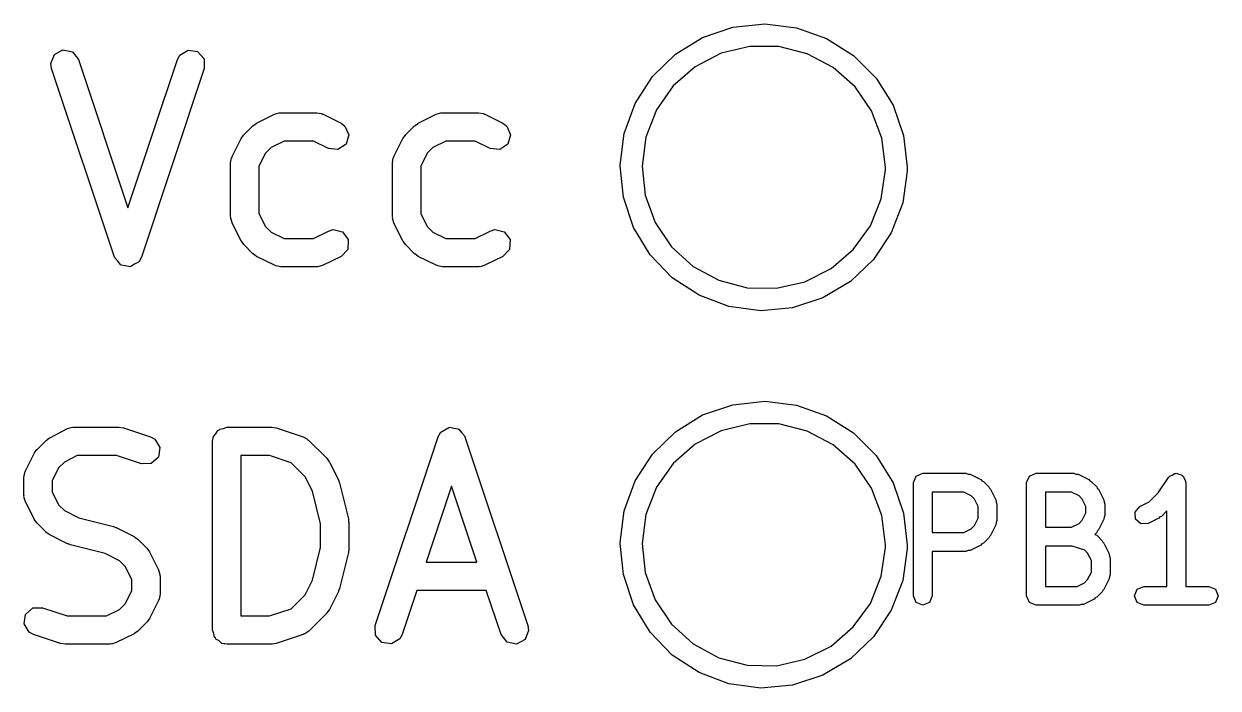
# Model space of a CAD drawing. Extents: x 59.1 to 151.1, y -119.5 to -80.2.
# Drawn here: x 67.08 to 73.41, y -102.76 to -99.24 of the extents above; entities that cross this region are included whole.
import ezdxf

# ---------------------------------------------------------------- set-up
doc = ezdxf.new("R2010")
doc.units = 0
doc.layers.add('BLACK', color=7, linetype='CONTINUOUS')

msp = doc.modelspace()

# ---------------------------------------------------------------- linework, layer by layer
at = {"layer": 'BLACK', "linetype": 'CONTINUOUS'}
for p, q in [((70.8368, -99.2577), (71.0053, -99.24)), ((71.0053, -99.24), (71.1735, -99.2601)), ((70.5321, -99.4011), (70.6764, -99.3123)), ((70.6764, -99.3123), (70.8368, -99.2577)), ((71.1735, -99.2601), (71.3332, -99.3169)), ((71.3332, -99.3169), (71.4762, -99.4077)), ((67.2427, -99.4026), (67.2878, -99.3782)), ((67.2878, -99.3782), (67.3381, -99.3885)), ((67.9067, -99.4058), (67.9504, -99.3789)), ((67.9504, -99.3789), (68.0012, -99.3864)), ((70.9259, -99.3596), (70.7753, -99.3957)), ((71.0808, -99.3604), (70.9259, -99.3596)), ((71.231, -99.3981), (71.0808, -99.3604)), ((67.2238, -99.4503), (67.2427, -99.4026)), ((67.3381, -99.3885), (67.37, -99.4287)), ((67.37, -99.4287), (67.6321, -100.215)), ((67.6321, -100.215), (67.8943, -99.4287)), ((67.8943, -99.4287), (67.9067, -99.4058)), ((68.0012, -99.3864), (68.0352, -99.4248)), ((68.0352, -99.4248), (68.0366, -99.4761)), ((70.411, -99.5197), (70.5321, -99.4011)), ((70.7753, -99.3957), (70.6376, -99.4668)), ((71.3679, -99.4706), (71.231, -99.3981)), ((71.4762, -99.4077), (71.5956, -99.5279)), ((67.2277, -99.4761), (67.2238, -99.4503)), ((67.561, -100.476), (67.2277, -99.4761)), ((68.0366, -99.4761), (67.7033, -100.476)), ((70.6376, -99.4668), (70.5209, -99.5686)), ((71.4836, -99.5737), (71.3679, -99.4706)), ((70.3193, -99.6621), (70.411, -99.5197)), ((70.5209, -99.5686), (70.4318, -99.6953)), ((71.5956, -99.5279), (71.6854, -99.6716)), ((71.5713, -99.7013), (71.4836, -99.5737)), ((70.2613, -99.8213), (70.3193, -99.6621)), ((70.4318, -99.6953), (70.3756, -99.8397)), ((71.6854, -99.6716), (71.7411, -99.8316)), ((68.3129, -99.7663), (68.4081, -99.7186)), ((68.4081, -99.7186), (68.4331, -99.7112)), ((68.4331, -99.7112), (68.4375, -99.7122)), ((68.4375, -99.7122), (68.4417, -99.7107)), ((68.4417, -99.7107), (68.6321, -99.7107)), ((68.6321, -99.7107), (68.6578, -99.7152)), ((68.6578, -99.7152), (68.6612, -99.7181)), ((68.6612, -99.7181), (68.6657, -99.7186)), ((68.6657, -99.7186), (68.7609, -99.7663)), ((69.17, -99.7663), (69.2653, -99.7186)), ((69.2653, -99.7186), (69.2902, -99.7112)), ((69.2902, -99.7112), (69.2946, -99.7122)), ((69.2946, -99.7122), (69.2988, -99.7107)), ((69.2988, -99.7107), (69.4893, -99.7107)), ((69.4893, -99.7107), (69.5149, -99.7152)), ((69.5149, -99.7152), (69.5184, -99.7181)), ((69.5184, -99.7181), (69.5228, -99.7186)), ((69.5228, -99.7186), (69.6181, -99.7663)), ((71.6261, -99.8462), (71.5713, -99.7013)), ((68.2458, -99.8279), (68.2934, -99.7803)), ((68.2934, -99.7803), (68.3118, -99.7674)), ((68.3118, -99.7674), (68.3129, -99.7663)), ((68.7609, -99.7663), (68.7818, -99.7818)), ((68.7818, -99.7818), (68.8022, -99.8288)), ((69.1029, -99.8279), (69.1505, -99.7803)), ((69.1505, -99.7803), (69.1689, -99.7674)), ((69.1689, -99.7674), (69.17, -99.7663)), ((69.6181, -99.7663), (69.639, -99.7818)), ((69.639, -99.7818), (69.6594, -99.8288)), ((70.2401, -99.9894), (70.2613, -99.8213)), ((68.1841, -99.9426), (68.2317, -99.8474)), ((68.2317, -99.8474), (68.2451, -99.8294)), ((68.2451, -99.8294), (68.2458, -99.8279)), ((68.4594, -99.8607), (68.3909, -99.895)), ((68.6144, -99.8607), (68.4594, -99.8607)), ((68.6938, -99.9004), (68.6144, -99.8607)), ((68.7876, -99.878), (68.7448, -99.9063)), ((68.8022, -99.8288), (68.7876, -99.878)), ((69.0413, -99.9426), (69.0889, -99.8474)), ((69.0889, -99.8474), (69.1022, -99.8294)), ((69.1022, -99.8294), (69.1029, -99.8279)), ((69.3165, -99.8607), (69.248, -99.895)), ((69.4716, -99.8607), (69.3165, -99.8607)), ((69.551, -99.9004), (69.4716, -99.8607)), ((69.6448, -99.878), (69.6019, -99.9063)), ((69.6594, -99.8288), (69.6448, -99.878)), ((70.3756, -99.8397), (70.3553, -99.9932)), ((71.6447, -100), (71.6261, -99.8462)), ((71.7411, -99.8316), (71.76, -100)), ((68.1762, -99.9762), (68.1807, -99.9505)), ((68.1807, -99.9505), (68.1836, -99.9471)), ((68.1836, -99.9471), (68.1841, -99.9426)), ((68.3604, -99.9254), (68.3262, -99.9939)), ((68.3909, -99.895), (68.3604, -99.9254)), ((68.7448, -99.9063), (68.6938, -99.9004)), ((69.0333, -99.9762), (69.0379, -99.9505)), ((69.0379, -99.9505), (69.0407, -99.9471)), ((69.0407, -99.9471), (69.0413, -99.9426)), ((69.2176, -99.9254), (69.1833, -99.9939)), ((69.248, -99.895), (69.2176, -99.9254)), ((69.6019, -99.9063), (69.551, -99.9004)), ((68.1762, -100.262), (68.1762, -99.9762)), ((68.3262, -99.9939), (68.3262, -100.244)), ((69.0333, -100.262), (69.0333, -99.9762)), ((69.1833, -99.9939), (69.1833, -100.244)), ((70.2405, -99.9932), (70.2401, -99.9894)), ((70.2566, -100.158), (70.2405, -99.9932)), ((70.3553, -99.9932), (70.3723, -100.147)), ((71.6227, -100.167), (71.6446, -100.014)), ((71.6446, -100.014), (71.6447, -100)), ((71.76, -100), (71.7597, -100.021)), ((71.7597, -100.021), (71.7361, -100.189)), ((70.3101, -100.319), (70.2566, -100.158)), ((70.3723, -100.147), (70.4256, -100.293)), ((71.565, -100.311), (71.6227, -100.167)), ((71.7361, -100.189), (71.676, -100.347)), ((68.1777, -100.266), (68.1762, -100.262)), ((68.1767, -100.27), (68.1777, -100.266)), ((68.3262, -100.244), (68.3604, -100.313)), ((69.0349, -100.266), (69.0333, -100.262)), ((69.0338, -100.27), (69.0349, -100.266)), ((69.1833, -100.244), (69.2176, -100.313)), ((68.1841, -100.295), (68.1767, -100.27)), ((68.2317, -100.391), (68.1841, -100.295)), ((68.3604, -100.313), (68.3909, -100.343)), ((68.6938, -100.338), (68.7188, -100.33)), ((68.7188, -100.33), (68.7687, -100.342)), ((69.0413, -100.295), (69.0338, -100.27)), ((69.0889, -100.391), (69.0413, -100.295)), ((69.2176, -100.313), (69.248, -100.343)), ((69.551, -100.338), (69.5759, -100.33)), ((69.5759, -100.33), (69.6258, -100.342)), ((70.3979, -100.464), (70.3101, -100.319)), ((70.4256, -100.293), (70.512, -100.421)), ((71.4746, -100.436), (71.565, -100.311)), ((68.2329, -100.392), (68.2317, -100.391)), ((68.2458, -100.41), (68.2329, -100.392)), ((68.3909, -100.343), (68.4594, -100.377)), ((68.4594, -100.377), (68.6144, -100.377)), ((68.6144, -100.377), (68.6938, -100.338)), ((68.7687, -100.342), (68.7993, -100.383)), ((68.7993, -100.383), (68.7962, -100.435)), ((69.0901, -100.392), (69.0889, -100.391)), ((69.1029, -100.41), (69.0901, -100.392)), ((69.248, -100.343), (69.3165, -100.377)), ((69.3165, -100.377), (69.4716, -100.377)), ((69.4716, -100.377), (69.551, -100.338)), ((69.6258, -100.342), (69.6564, -100.383)), ((69.6564, -100.383), (69.6533, -100.435)), ((71.676, -100.347), (71.5822, -100.489)), ((68.2934, -100.458), (68.2458, -100.41)), ((68.2949, -100.458), (68.2934, -100.458)), ((68.3129, -100.472), (68.2949, -100.458)), ((68.7962, -100.435), (68.7609, -100.472)), ((69.1505, -100.458), (69.1029, -100.41)), ((69.152, -100.458), (69.1505, -100.458)), ((69.17, -100.472), (69.152, -100.458)), ((69.6533, -100.435), (69.6181, -100.472)), ((70.512, -100.421), (70.6265, -100.526)), ((71.3568, -100.537), (71.4746, -100.436)), ((67.5623, -100.478), (67.561, -100.476)), ((67.5624, -100.48), (67.5623, -100.478)), ((67.5781, -100.498), (67.5624, -100.48)), ((67.5929, -100.516), (67.5781, -100.498)), ((67.595, -100.517), (67.5929, -100.516)), ((67.5964, -100.518), (67.595, -100.517)), ((67.6199, -100.522), (67.5964, -100.518)), ((67.6674, -100.513), (67.6472, -100.526)), ((67.6883, -100.502), (67.6674, -100.513)), ((67.6891, -100.5), (67.6883, -100.502)), ((67.6909, -100.499), (67.6891, -100.5)), ((67.7033, -100.476), (67.6909, -100.499)), ((68.4081, -100.519), (68.3129, -100.472)), ((68.4126, -100.52), (68.4081, -100.519)), ((68.416, -100.523), (68.4126, -100.52)), ((68.6657, -100.519), (68.6407, -100.527)), ((68.7609, -100.472), (68.6657, -100.519)), ((69.2653, -100.519), (69.17, -100.472)), ((69.2697, -100.52), (69.2653, -100.519)), ((69.2732, -100.523), (69.2697, -100.52)), ((69.5228, -100.519), (69.4979, -100.527)), ((69.6181, -100.472), (69.5228, -100.519)), ((70.5156, -100.586), (70.3979, -100.464)), ((71.5822, -100.489), (71.4595, -100.605)), ((67.6431, -100.527), (67.6199, -100.522)), ((67.645, -100.526), (67.6431, -100.527)), ((67.6472, -100.526), (67.645, -100.526)), ((68.4417, -100.527), (68.416, -100.523)), ((68.6321, -100.527), (68.4417, -100.527)), ((68.6364, -100.526), (68.6321, -100.527)), ((68.6407, -100.527), (68.6364, -100.526)), ((69.2988, -100.527), (69.2732, -100.523)), ((69.4893, -100.527), (69.2988, -100.527)), ((69.4935, -100.526), (69.4893, -100.527)), ((69.4979, -100.527), (69.4935, -100.526)), ((70.6265, -100.526), (70.7627, -100.599)), ((71.2184, -100.607), (71.3568, -100.537)), ((70.6573, -100.678), (70.5156, -100.586)), ((70.7627, -100.599), (70.9125, -100.639)), ((70.9125, -100.639), (71.0674, -100.641)), ((71.0674, -100.641), (71.2184, -100.607)), ((71.4595, -100.605), (71.314, -100.692)), ((70.8161, -100.737), (70.6573, -100.678)), ((71.314, -100.692), (71.1528, -100.744)), ((70.9841, -100.76), (70.8161, -100.737)), ((71.1528, -100.744), (70.9841, -100.76)), ((70.6764, -101.312), (70.8368, -101.258)), ((70.8368, -101.258), (71.0053, -101.24)), ((71.0053, -101.24), (71.1735, -101.26)), ((71.1735, -101.26), (71.3332, -101.317)), ((70.5321, -101.401), (70.6764, -101.312)), ((71.3332, -101.317), (71.4762, -101.408)), ((67.2176, -101.433), (67.3129, -101.385)), ((67.3129, -101.385), (67.3379, -101.378)), ((67.3379, -101.378), (67.3422, -101.379)), ((67.3422, -101.379), (67.3464, -101.377)), ((67.3464, -101.377), (67.5845, -101.377)), ((67.5845, -101.377), (67.6066, -101.381)), ((67.6066, -101.381), (67.6082, -101.381)), ((67.6082, -101.381), (67.7511, -101.429)), ((68.098, -101.412), (68.1077, -101.395)), ((68.1077, -101.395), (68.1141, -101.393)), ((68.1141, -101.393), (68.1185, -101.387)), ((68.1185, -101.387), (68.1376, -101.384)), ((68.1376, -101.384), (68.156, -101.377)), ((68.156, -101.377), (68.394, -101.377)), ((68.394, -101.377), (68.4161, -101.381)), ((68.4161, -101.381), (68.4178, -101.381)), ((68.4178, -101.381), (68.5606, -101.429)), ((69.2753, -101.429), (69.2877, -101.406)), ((69.2877, -101.406), (69.2895, -101.405)), ((69.2895, -101.405), (69.2903, -101.403)), ((69.2903, -101.403), (69.3112, -101.391)), ((69.3112, -101.391), (69.3314, -101.379)), ((69.3314, -101.379), (69.3335, -101.379)), ((69.3335, -101.379), (69.3354, -101.378)), ((69.3354, -101.378), (69.3587, -101.383)), ((69.3587, -101.383), (69.3821, -101.386)), ((69.3821, -101.386), (69.3836, -101.388)), ((69.3836, -101.388), (69.3857, -101.388)), ((69.3857, -101.388), (69.4004, -101.407)), ((69.4004, -101.407), (69.4162, -101.425)), ((70.411, -101.52), (70.5321, -101.401)), ((70.7753, -101.396), (70.6376, -101.467)), ((70.9259, -101.36), (70.7753, -101.396)), ((71.0808, -101.36), (70.9259, -101.36)), ((71.231, -101.398), (71.0808, -101.36)), ((71.3679, -101.471), (71.231, -101.398)), ((67.1505, -101.495), (67.1982, -101.447)), ((67.1982, -101.447), (67.2165, -101.434)), ((67.2165, -101.434), (67.2176, -101.433)), ((67.7511, -101.429), (67.774, -101.441)), ((67.774, -101.441), (67.8009, -101.485)), ((68.081, -101.452), (68.0827, -101.443)), ((68.081, -102.452), (68.081, -101.452)), ((68.0821, -101.439), (68.0838, -101.436)), ((68.0827, -101.443), (68.0821, -101.439)), ((68.0838, -101.436), (68.0855, -101.427)), ((68.0855, -101.427), (68.098, -101.412)), ((68.5606, -101.429), (68.5835, -101.441)), ((68.5835, -101.441), (68.5859, -101.445)), ((68.5859, -101.445), (68.5899, -101.447)), ((68.5899, -101.447), (68.6852, -101.542)), ((68.9419, -102.429), (69.2753, -101.429)), ((69.4162, -101.425), (69.4162, -101.427)), ((69.4162, -101.427), (69.4176, -101.429)), ((69.4176, -101.429), (69.7509, -102.429)), ((70.6376, -101.467), (70.5209, -101.569)), ((71.4762, -101.408), (71.5956, -101.528)), ((67.0889, -101.609), (67.1365, -101.514)), ((67.1365, -101.514), (67.1498, -101.496)), ((67.1498, -101.496), (67.1505, -101.495)), ((67.3641, -101.527), (67.2956, -101.562)), ((67.5724, -101.527), (67.3641, -101.527)), ((67.7037, -101.571), (67.5724, -101.527)), ((67.8009, -101.485), (67.7933, -101.536)), ((68.231, -101.527), (68.231, -102.377)), ((68.3819, -101.527), (68.231, -101.527)), ((68.4964, -101.566), (68.3819, -101.527)), ((70.3193, -101.662), (70.411, -101.52)), ((71.4836, -101.574), (71.3679, -101.471)), ((71.5956, -101.528), (71.6854, -101.672)), ((67.2652, -101.592), (67.231, -101.661)), ((67.2956, -101.562), (67.2652, -101.592)), ((67.7549, -101.57), (67.7037, -101.571)), ((67.7933, -101.536), (67.7549, -101.57)), ((68.5705, -101.64), (68.4964, -101.566)), ((68.6852, -101.542), (68.698, -101.561)), ((68.698, -101.561), (68.6992, -101.562)), ((68.6992, -101.562), (68.7468, -101.657)), ((70.5209, -101.569), (70.4318, -101.695)), ((71.5713, -101.701), (71.4836, -101.574)), ((67.081, -101.643), (67.0855, -101.617)), ((67.081, -101.738), (67.081, -101.643)), ((67.0855, -101.617), (67.0884, -101.614)), ((67.0884, -101.614), (67.0889, -101.609)), ((68.609, -101.717), (68.5705, -101.64)), ((68.7468, -101.657), (68.7505, -101.669)), ((71.7929, -101.671), (71.8075, -101.636)), ((71.8075, -101.636), (71.8429, -101.621)), ((71.8429, -101.621), (72.0714, -101.621)), ((72.0714, -101.621), (72.0822, -101.626)), ((72.0822, -101.626), (72.0938, -101.627)), ((72.0938, -101.627), (72.1509, -101.655)), ((72.1509, -101.655), (72.1563, -101.661)), ((72.3929, -101.671), (72.4075, -101.636)), ((72.4075, -101.636), (72.4429, -101.621)), ((72.4429, -101.621), (72.6429, -101.621)), ((72.6429, -101.621), (72.6536, -101.626)), ((72.6536, -101.626), (72.6652, -101.627)), ((72.6652, -101.627), (72.7224, -101.655)), ((72.7224, -101.655), (72.7278, -101.661)), ((73.0897, -101.725), (73.1441, -101.644)), ((73.1441, -101.644), (73.1484, -101.641)), ((73.1484, -101.641), (73.1504, -101.636)), ((73.1504, -101.636), (73.1638, -101.631)), ((73.1638, -101.631), (73.1759, -101.622)), ((73.1759, -101.622), (73.181, -101.623)), ((73.181, -101.623), (73.1857, -101.621)), ((73.1857, -101.621), (73.1992, -101.627)), ((73.1992, -101.627), (73.2134, -101.63)), ((73.2134, -101.63), (73.2163, -101.634)), ((73.2163, -101.634), (73.2211, -101.636)), ((73.2211, -101.636), (73.2266, -101.65)), ((73.2266, -101.65), (73.2347, -101.662)), ((67.231, -101.661), (67.231, -101.72)), ((67.231, -101.72), (67.2652, -101.789)), ((68.6524, -101.89), (68.609, -101.717)), ((68.7505, -101.669), (68.7525, -101.672)), ((68.7525, -101.672), (68.8001, -101.863)), ((69.3464, -101.69), (69.2124, -102.092)), ((69.4805, -102.092), (69.3464, -101.69)), ((70.2613, -101.821), (70.3193, -101.662)), ((70.4318, -101.695), (70.3756, -101.84)), ((71.6261, -101.846), (71.5713, -101.701)), ((71.6854, -101.672), (71.7411, -101.832)), ((71.7929, -102.271), (71.7929, -101.671)), ((71.8929, -101.721), (71.8929, -101.936)), ((72.0596, -101.721), (71.8929, -101.721)), ((72.099, -101.741), (72.0596, -101.721)), ((72.1563, -101.661), (72.1639, -101.665)), ((72.1639, -101.665), (72.1925, -101.693)), ((72.1925, -101.693), (72.1956, -101.701)), ((72.1956, -101.701), (72.2019, -101.706)), ((72.2019, -101.706), (72.2304, -101.763)), ((72.3929, -102.271), (72.3929, -101.671)), ((72.4929, -101.721), (72.4929, -101.907)), ((72.6311, -101.721), (72.4929, -101.721)), ((72.6704, -101.741), (72.6311, -101.721)), ((72.7278, -101.661), (72.7354, -101.665)), ((72.7354, -101.665), (72.7639, -101.693)), ((72.7639, -101.693), (72.7671, -101.701)), ((72.7671, -101.701), (72.7733, -101.706)), ((72.7733, -101.706), (72.8019, -101.763)), ((73.2347, -101.662), (73.2337, -101.667)), ((73.2337, -101.667), (73.2357, -101.671)), ((73.2357, -101.671), (73.2357, -102.221)), ((67.0825, -101.742), (67.081, -101.738)), ((67.0814, -101.747), (67.0825, -101.742)), ((67.0889, -101.772), (67.0814, -101.747)), ((67.1365, -101.867), (67.0889, -101.772)), ((72.1161, -101.758), (72.099, -101.741)), ((72.1357, -101.798), (72.1161, -101.758)), ((72.2304, -101.763), (72.2313, -101.775)), ((72.2313, -101.775), (72.2357, -101.786)), ((72.2357, -101.786), (72.2357, -101.871)), ((72.6875, -101.758), (72.6704, -101.741)), ((72.7071, -101.798), (72.6875, -101.758)), ((72.8019, -101.763), (72.8027, -101.775)), ((72.8027, -101.775), (72.8071, -101.786)), ((72.8071, -101.786), (72.8071, -101.843)), ((72.9919, -101.798), (73.0418, -101.773)), ((73.0418, -101.773), (73.0897, -101.725)), ((67.2652, -101.789), (67.2956, -101.819)), ((67.2956, -101.819), (67.3726, -101.858)), ((70.2401, -101.989), (70.2613, -101.821)), ((70.3756, -101.84), (70.3553, -101.993)), ((71.6447, -102), (71.6261, -101.846)), ((71.7411, -101.832), (71.76, -102)), ((72.1357, -101.86), (72.1357, -101.798)), ((72.6875, -101.87), (72.7071, -101.831)), ((72.7071, -101.831), (72.7071, -101.798)), ((72.8071, -101.843), (72.8027, -101.854)), ((72.9669, -101.827), (72.9919, -101.798)), ((72.9696, -101.865), (72.9669, -101.827)), ((73.1068, -101.85), (73.0992, -101.853)), ((73.1357, -101.821), (73.1068, -101.85)), ((73.1357, -102.221), (73.1357, -101.821)), ((67.1377, -101.868), (67.1365, -101.867)), ((67.1505, -101.886), (67.1377, -101.868)), ((67.1982, -101.934), (67.1505, -101.886)), ((67.3726, -101.858), (67.5551, -101.903)), ((67.5551, -101.903), (67.5669, -101.909)), ((67.5669, -101.909), (67.5704, -101.909)), ((67.5704, -101.909), (67.6657, -101.957)), ((68.6524, -102.015), (68.6524, -101.89)), ((68.8001, -101.863), (68.8012, -101.878)), ((68.8012, -101.878), (68.8024, -101.881)), ((68.8024, -101.881), (68.8024, -102.024)), ((72.099, -101.916), (72.1161, -101.899)), ((72.1161, -101.899), (72.1357, -101.86)), ((72.2304, -101.894), (72.2019, -101.951)), ((72.2313, -101.882), (72.2304, -101.894)), ((72.2357, -101.871), (72.2313, -101.882)), ((72.4929, -101.907), (72.6311, -101.907)), ((72.6311, -101.907), (72.6704, -101.887)), ((72.6704, -101.887), (72.6875, -101.87)), ((72.8019, -101.865), (72.7733, -101.922)), ((72.8027, -101.854), (72.8019, -101.865)), ((72.9985, -101.89), (72.9696, -101.865)), ((73.0366, -101.888), (72.9985, -101.89)), ((73.0938, -101.859), (73.0366, -101.888)), ((73.0992, -101.853), (73.0938, -101.859)), ((67.1996, -101.935), (67.1982, -101.934)), ((67.2176, -101.948), (67.1996, -101.935)), ((67.3129, -101.996), (67.2176, -101.948)), ((67.6657, -101.957), (67.6837, -101.97)), ((67.6837, -101.97), (67.6852, -101.971)), ((67.6852, -101.971), (67.7328, -102.018)), ((71.8929, -101.936), (72.0596, -101.936)), ((72.0596, -101.936), (72.099, -101.916)), ((72.1925, -101.964), (72.1639, -101.992)), ((72.1956, -101.956), (72.1925, -101.964)), ((72.2019, -101.951), (72.1956, -101.956)), ((72.7639, -101.935), (72.7533, -101.946)), ((72.7533, -101.946), (72.7639, -101.95)), ((72.7671, -101.928), (72.7639, -101.935)), ((72.7639, -101.95), (72.7925, -101.979)), ((72.7733, -101.922), (72.7671, -101.928)), ((67.3164, -101.996), (67.3129, -101.996)), ((67.3282, -102.001), (67.3164, -101.996)), ((67.5107, -102.047), (67.3282, -102.001)), ((67.7328, -102.018), (67.7457, -102.037)), ((67.7457, -102.037), (67.7468, -102.038)), ((67.7468, -102.038), (67.7945, -102.133)), ((68.609, -102.188), (68.6524, -102.015)), ((68.8024, -102.024), (68.7998, -102.039)), ((68.7998, -102.039), (68.8001, -102.042)), ((70.2405, -101.993), (70.2401, -101.989)), ((70.2566, -102.158), (70.2405, -101.993)), ((70.3553, -101.993), (70.3723, -102.147)), ((71.6227, -102.167), (71.6446, -102.014)), ((71.6446, -102.014), (71.6447, -102)), ((71.7597, -102.021), (71.7361, -102.189)), ((71.76, -102), (71.7597, -102.021)), ((72.0714, -102.036), (71.8929, -102.036)), ((71.8929, -102.036), (71.8929, -102.271)), ((72.0822, -102.031), (72.0714, -102.036)), ((72.0938, -102.03), (72.0822, -102.031)), ((72.1509, -102.002), (72.0938, -102.03)), ((72.1563, -101.996), (72.1509, -102.002)), ((72.1639, -101.992), (72.1563, -101.996)), ((72.4929, -102.007), (72.4929, -102.221)), ((72.6347, -102.007), (72.4929, -102.007)), ((72.7016, -102.029), (72.6347, -102.007)), ((72.716, -102.044), (72.7016, -102.029)), ((72.7925, -101.979), (72.7956, -101.987)), ((72.7956, -101.987), (72.8019, -101.992)), ((72.8019, -101.992), (72.8304, -102.049)), ((67.5877, -102.085), (67.5107, -102.047)), ((67.6181, -102.116), (67.5877, -102.085)), ((68.8001, -102.042), (68.7525, -102.232)), ((69.2124, -102.092), (69.4805, -102.092)), ((72.7357, -102.083), (72.716, -102.044)), ((72.7357, -102.145), (72.7357, -102.083)), ((72.8304, -102.049), (72.8313, -102.061)), ((72.8313, -102.061), (72.8357, -102.071)), ((72.8357, -102.071), (72.8357, -102.157)), ((67.6524, -102.184), (67.6181, -102.116)), ((67.7945, -102.133), (67.8019, -102.158)), ((67.8019, -102.158), (67.8008, -102.162)), ((67.8008, -102.162), (67.8024, -102.167)), ((70.3101, -102.319), (70.2566, -102.158)), ((70.3723, -102.147), (70.4256, -102.293)), ((72.716, -102.185), (72.7357, -102.145)), ((72.8357, -102.157), (72.8313, -102.168)), ((67.6524, -102.244), (67.6524, -102.184)), ((67.8024, -102.167), (67.8024, -102.262)), ((68.5705, -102.265), (68.609, -102.188)), ((71.565, -102.311), (71.6227, -102.167)), ((71.7361, -102.189), (71.676, -102.347)), ((72.4929, -102.221), (72.6596, -102.221)), ((72.6596, -102.221), (72.699, -102.202)), ((72.699, -102.202), (72.716, -102.185)), ((72.8304, -102.18), (72.8019, -102.237)), ((72.8313, -102.168), (72.8304, -102.18)), ((72.9789, -102.236), (73.0143, -102.221)), ((73.0143, -102.221), (73.1357, -102.221)), ((73.2357, -102.221), (73.3571, -102.221)), ((73.3571, -102.221), (73.3925, -102.236)), ((67.6181, -102.313), (67.6524, -102.244)), ((67.795, -102.291), (67.7945, -102.295)), ((67.7979, -102.288), (67.795, -102.291)), ((67.8024, -102.262), (67.7979, -102.288)), ((68.4964, -102.339), (68.5705, -102.265)), ((68.7468, -102.248), (68.6992, -102.343)), ((68.7472, -102.244), (68.7468, -102.248)), ((68.7525, -102.232), (68.7472, -102.244)), ((69.1624, -102.242), (69.0842, -102.476)), ((69.5305, -102.242), (69.1624, -102.242)), ((69.6086, -102.476), (69.5305, -102.242)), ((70.4256, -102.293), (70.512, -102.421)), ((71.8075, -102.307), (71.7929, -102.271)), ((71.8929, -102.271), (71.8782, -102.307)), ((72.4075, -102.307), (72.3929, -102.271)), ((72.7509, -102.288), (72.6938, -102.316)), ((72.7563, -102.281), (72.7509, -102.288)), ((72.7639, -102.278), (72.7563, -102.281)), ((72.7925, -102.25), (72.7639, -102.278)), ((72.7956, -102.242), (72.7925, -102.25)), ((72.8019, -102.237), (72.7956, -102.242)), ((72.9643, -102.271), (72.9789, -102.236)), ((72.9789, -102.307), (72.9643, -102.271)), ((73.3925, -102.236), (73.4071, -102.271)), ((73.4071, -102.271), (73.3925, -102.307)), ((67.09, -102.369), (67.1284, -102.335)), ((67.1284, -102.335), (67.1797, -102.334)), ((67.1797, -102.334), (67.311, -102.377)), ((67.5192, -102.377), (67.5877, -102.343)), ((67.5877, -102.343), (67.6181, -102.313)), ((67.7945, -102.295), (67.7468, -102.391)), ((68.3819, -102.377), (68.4964, -102.339)), ((68.6992, -102.343), (68.6859, -102.361)), ((70.3979, -102.464), (70.3101, -102.319)), ((71.4746, -102.436), (71.565, -102.311)), ((71.676, -102.347), (71.5822, -102.489)), ((71.8429, -102.321), (71.8075, -102.307)), ((71.8782, -102.307), (71.8429, -102.321)), ((72.4429, -102.321), (72.4075, -102.307)), ((72.6714, -102.321), (72.4429, -102.321)), ((72.6822, -102.317), (72.6714, -102.321)), ((72.6938, -102.316), (72.6822, -102.317)), ((73.0143, -102.321), (72.9789, -102.307)), ((73.3571, -102.321), (73.0143, -102.321)), ((73.3925, -102.307), (73.3571, -102.321)), ((67.0825, -102.42), (67.09, -102.369)), ((67.311, -102.377), (67.5192, -102.377)), ((67.7328, -102.41), (67.6852, -102.458)), ((67.7335, -102.409), (67.7328, -102.41)), ((67.7468, -102.391), (67.7335, -102.409)), ((68.231, -102.377), (68.3819, -102.377)), ((68.6852, -102.363), (68.5899, -102.458)), ((68.6859, -102.361), (68.6852, -102.363)), ((67.1093, -102.464), (67.0825, -102.42)), ((67.1322, -102.476), (67.1093, -102.464)), ((67.2751, -102.524), (67.1322, -102.476)), ((67.6657, -102.472), (67.5704, -102.519)), ((67.6668, -102.471), (67.6657, -102.472)), ((67.6852, -102.458), (67.6668, -102.471)), ((68.0876, -102.471), (68.081, -102.452)), ((68.091, -102.49), (68.0876, -102.471)), ((68.5606, -102.476), (68.4178, -102.524)), ((68.5641, -102.473), (68.5606, -102.476)), ((68.5686, -102.473), (68.5641, -102.473)), ((68.5899, -102.458), (68.5686, -102.473)), ((68.9433, -102.48), (68.9419, -102.429)), ((68.9774, -102.518), (68.9433, -102.48)), ((69.0842, -102.476), (69.0718, -102.499)), ((69.6405, -102.516), (69.6086, -102.476)), ((69.7547, -102.454), (69.7359, -102.502)), ((69.7509, -102.429), (69.7547, -102.454)), ((70.5156, -102.586), (70.3979, -102.464)), ((70.512, -102.421), (70.6265, -102.526)), ((71.3568, -102.537), (71.4746, -102.436)), ((67.2767, -102.523), (67.2751, -102.524)), ((67.2988, -102.527), (67.2767, -102.523)), ((67.5369, -102.527), (67.2988, -102.527)), ((67.5411, -102.526), (67.5369, -102.527)), ((67.5455, -102.527), (67.5411, -102.526)), ((67.5704, -102.519), (67.5455, -102.527)), ((68.0962, -102.494), (68.091, -102.49)), ((68.0985, -102.501), (68.0962, -102.494)), ((68.1154, -102.51), (68.0985, -102.501)), ((68.1303, -102.523), (68.1154, -102.51)), ((68.14, -102.525), (68.1303, -102.523)), ((68.1429, -102.526), (68.14, -102.525)), ((68.1462, -102.526), (68.1429, -102.526)), ((68.156, -102.527), (68.1462, -102.526)), ((68.394, -102.527), (68.156, -102.527)), ((68.3956, -102.527), (68.394, -102.527)), ((68.4178, -102.524), (68.3956, -102.527)), ((69.0281, -102.526), (68.9774, -102.518)), ((69.0718, -102.499), (69.0281, -102.526)), ((69.6908, -102.527), (69.6405, -102.516)), ((69.7359, -102.502), (69.6908, -102.527)), ((70.6265, -102.526), (70.7627, -102.599)), ((71.2184, -102.607), (71.3568, -102.537)), ((71.5822, -102.489), (71.4595, -102.605)), ((70.6573, -102.678), (70.5156, -102.586)), ((70.7627, -102.599), (70.9125, -102.639)), ((71.0674, -102.641), (71.2184, -102.607)), ((71.4595, -102.605), (71.314, -102.692)), ((70.9125, -102.639), (71.0674, -102.641)), ((70.8161, -102.737), (70.6573, -102.678)), ((71.314, -102.692), (71.1528, -102.744)), ((70.9841, -102.76), (70.8161, -102.737)), ((71.1528, -102.744), (70.9841, -102.76))]:
    msp.add_line(p, q, dxfattribs=at)

doc.saveas('drawing.dxf')
